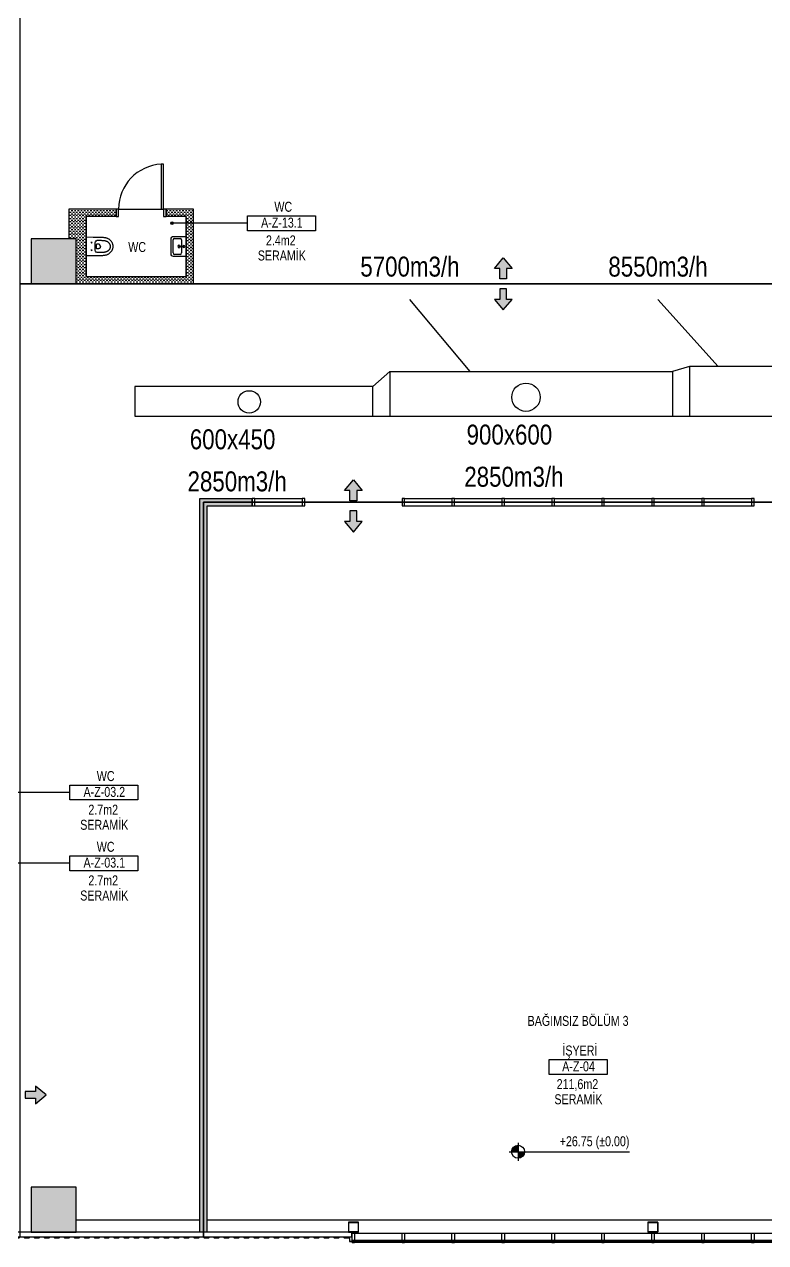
# Model space of a CAD drawing. Header units: centimetres. Extents: x 26200 to 113000, y -600 to 9300.
# Drawn here: x 52621 to 54105, y 1498 to 3939 of the extents above; entities that cross this region are included whole.
import ezdxf
from ezdxf.enums import TextEntityAlignment as Align

# ---------------------------------------------------------------- set-up
doc = ezdxf.new("R2010")
doc.units = ezdxf.units.CM
for name, color, linetype in [('A-ANNO-DIMS', 8, 'Continuous'), ('A-ANNO-IDEN', 8, 'Continuous'), ('A-ANNO-TEXT', 8, 'Continuous'), ('A-AREA', 8, 'Continuous'), ('A-DOOR', 8, 'Continuous'), ('A-ELEV-01', 8, 'Continuous'), ('A-ELEV-03', 8, 'Continuous'), ('A-FLOR-FIXT', 8, 'Continuous'), ('A-GLAZ-FRME', 8, 'Continuous'), ('A-GLAZ-FULL', 8, 'Continuous'), ('A-GLAZ-SILL', 8, 'Continuous'), ('A-WALL', 8, 'Continuous'), ('A-WALL-HTCH', 8, 'Continuous'), ('A-WALL-SNWPNL', 8, 'Continuous'), ('A-WALL-STEL', 8, 'Continuous'), ('MTY-UFLEME-CAP', 21, 'Continuous'), ('MTY-UFLEME-KANALI', 20, 'Continuous'), ('S-CONC', 5, 'Continuous'), ('S-HTCH', 8, 'Continuous'), ('S-STEL', 3, 'Continuous')]:
    doc.layers.add(name, color=color, linetype=linetype)
doc.styles.add('Fields_100', font='act_simplex.shx', dxfattribs={"width": 0.8, "height": 20})
doc.styles.add('ROTAS', font='arial.ttf')

# ---------------------------------------------------------------- blocks, each defined once
blk = doc.blocks.new('Mahal kutusu_100')
at = {"color": 0}
blk.add_lwpolyline([(-58, 30), (58, 30), (58, 0), (-58, 0)], close=True, dxfattribs=at)
at = {"color": 0, "style": 'Fields_100', "width": 0.8}
for tag, p in [('MAHAL', (3.6, 37.9)), ('KOD', (0.9, 6.2)), ('ALAN', (-1.3, -29.4)), ('KAPLAMA', (0.8, -59.7))]:
    blk.add_attdef(tag, text='', height=20, dxfattribs=at).set_placement(p, align=Align.CENTER)
blk = doc.blocks.new('Mahal Kutusu_100_2')
at = {"color": 0}
blk.add_lwpolyline([(-68, 30), (68, 30), (68, 0), (-68, 0)], close=True, dxfattribs=at)
at = {"color": 0, "style": 'Fields_100', "width": 0.8}
for tag, p in [('MAHAL', (3.6, 37.9)), ('A-Z-04.1', (0.9, 6.2)), ('ALAN', (-1.3, -29.4)), ('KAPLAMA', (0.8, -59.7))]:
    blk.add_attdef(tag, text='', height=20, dxfattribs=at).set_placement(p, align=Align.CENTER)
blk = doc.blocks.new('*U19')
at = {"layer": 'A-WALL-SNWPNL'}
blk.add_lwpolyline([(50, 1), (42, 1), (40, -1), (32, -1), (30, 1), (22, 1), (20, -1), (12, -1), (10, 1), (2, 1), (0, -1), (-8, -1), (-10, 1), (-18, 1), (-20, -1), (-28, -1), (-30, 1), (-38, 1), (-40, -1), (-48, -1), (-50, 1)], dxfattribs=at)
blk = doc.blocks.new('*U20')
at = {"layer": 'A-WALL-STEL', "color": 0, "linetype": 'ByBlock', "lineweight": -2, "transparency": 16777216}
for p in [(0, 0), (100, 0), (200, 0), (300, 0), (400, 0), (500, 0), (600, 0), (700, 0), (800, 0), (900, 0), (1000, 0), (1100, 0), (1200, 0), (1300, 0), (1400, 0), (1500, 0), (1600, 0), (1700, 0), (1800, 0), (1900, 0), (2000, 0), (2100, 0), (2200, 0), (2300, 0)]:
    blk.add_blockref('*U19', p, dxfattribs=at)
blk = doc.blocks.new('KLOZET')
at = {"linetype": 'Continuous'}
for p, q in [((-12.4, 48.3), (-11.7, 49)), ((-11.7, 49), (-11, 49.6)), ((-11, 49.6), (-10.3, 50.2)), ((-10.3, 50.2), (-9.6, 50.7)), ((-9.6, 50.7), (-8.8, 51.2)), ((-8.8, 51.2), (-8, 51.7)), ((-8, 51.7), (-7.2, 52.1)), ((-7.2, 52.1), (-6.4, 52.5)), ((-6.4, 52.5), (-5.6, 52.8)), ((-5.6, 52.8), (-4.8, 53.1)), ((-4.8, 53.1), (-4, 53.3)), ((-4, 53.3), (-3.2, 53.5)), ((-3.2, 53.5), (-2.3, 53.7)), ((-2.3, 53.7), (-1.5, 53.8)), ((-1.5, 53.8), (-0.7, 53.9)), ((-0.7, 53.9), (0, 53.9)), ((0, 53.9), (0.7, 53.9)), ((0.7, 53.9), (1.5, 53.8)), ((1.5, 53.8), (2.3, 53.7)), ((2.3, 53.7), (3.2, 53.5)), ((3.2, 53.5), (4, 53.3)), ((4, 53.3), (4.8, 53.1)), ((4.8, 53.1), (5.6, 52.8)), ((5.6, 52.8), (6.4, 52.5)), ((6.4, 52.5), (7.2, 52.1)), ((7.2, 52.1), (8, 51.7)), ((8, 51.7), (8.8, 51.2)), ((8.8, 51.2), (9.6, 50.7)), ((9.6, 50.7), (10.3, 50.2)), ((10.3, 50.2), (11, 49.6)), ((11, 49.6), (11.7, 49)), ((11.7, 49), (12.4, 48.3)), ((-18.2, 23.7), (-18.1, 25.2)), ((-18.1, 28), (-18, 29.4)), ((-18.1, 26.6), (-18.1, 28)), ((-18.1, 25.2), (-18.1, 26.6)), ((-18, 30.7), (-17.9, 32)), ((-18, 29.4), (-18, 30.7)), ((-17.9, 32), (-17.8, 33.3)), ((-17.8, 33.3), (-17.7, 34.5)), ((-17.7, 34.5), (-17.6, 35.7)), ((-17.6, 35.7), (-17.5, 36.9)), ((-17.5, 36.9), (-17.3, 38.1)), ((-17.3, 38.1), (-17.1, 39.2)), ((-17.1, 39.2), (-16.8, 40.3)), ((-16.8, 40.3), (-16.5, 41.3)), ((-16.5, 41.3), (-16.1, 42.4)), ((-16.1, 42.4), (-15.7, 43.3)), ((-15.7, 43.3), (-15.3, 44.3)), ((-15.3, 44.3), (-14.8, 45.2)), ((-14.8, 45.2), (-14.3, 46)), ((-14.3, 46), (-13.7, 46.8)), ((-13.7, 46.8), (-13.1, 47.6)), ((-13.1, 47.6), (-12.4, 48.3)), ((-12.3, 27.9), (-12.4, 27)), ((-12.4, 27), (-12.4, 26.1)), ((-12.4, 26.1), (-12.4, 25.2)), ((-12.4, 25.2), (-12.4, 24.2)), ((-12.2, 31.1), (-12.3, 30.4)), ((-12.3, 30.4), (-12.3, 29.6)), ((-12.3, 29.6), (-12.3, 28.8)), ((-12.3, 28.8), (-12.3, 27.9)), ((-12.1, 32.6), (-12.2, 31.9)), ((-12.2, 31.9), (-12.2, 31.1)), ((-12, 33.9), (-12.1, 33.2)), ((-12.1, 33.2), (-12.1, 32.6)), ((-11.9, 35.1), (-12, 34.5)), ((-12, 34.5), (-12, 33.9)), ((-11.8, 35.7), (-11.9, 35.1)), ((-11.7, 36.7), (-11.8, 36.2)), ((-11.8, 36.2), (-11.8, 35.7)), ((-11.6, 37.3), (-11.7, 36.7)), ((-11.5, 37.7), (-11.6, 37.3)), ((-11.4, 38.2), (-11.5, 37.7)), ((-11.3, 38.6), (-11.4, 38.2)), ((-11.2, 39), (-11.3, 38.6)), ((-11.1, 39.4), (-11.2, 39)), ((-11, 39.8), (-11.1, 39.4)), ((-10.9, 40.2), (-11, 39.8)), ((-10.8, 40.5), (-10.9, 40.2)), ((-10.6, 40.8), (-10.8, 40.5)), ((-10.5, 41.1), (-10.6, 40.8)), ((-10.4, 41.4), (-10.5, 41.1)), ((-10.2, 41.7), (-10.4, 41.4)), ((-10.1, 42), (-10.2, 41.7)), ((-9.9, 42.2), (-10.1, 42)), ((-9.8, 42.5), (-9.9, 42.2)), ((-9.6, 42.7), (-9.8, 42.5)), ((-9.4, 43), (-9.6, 42.7)), ((-9.3, 43.2), (-9.4, 43)), ((-9.1, 43.5), (-9.3, 43.2)), ((-8.9, 43.7), (-9.1, 43.5)), ((-8.7, 44), (-8.9, 43.7)), ((-8.5, 44.2), (-8.7, 44)), ((-8.2, 44.4), (-8.5, 44.2)), ((-8, 44.7), (-8.2, 44.4)), ((-7.8, 44.9), (-8, 44.7)), ((-7.5, 45.1), (-7.8, 44.9)), ((-7.3, 45.3), (-7.5, 45.1)), ((-7, 45.5), (-7.3, 45.3)), ((-6.7, 45.8), (-7, 45.5)), ((-6.4, 46), (-6.7, 45.8)), ((-6.1, 46.2), (-6.4, 46)), ((-5.8, 46.4), (-6.1, 46.2)), ((-5.5, 46.5), (-5.8, 46.4)), ((-5.2, 46.7), (-5.5, 46.5)), ((-4.9, 46.9), (-5.2, 46.7)), ((-4.6, 47.1), (-4.9, 46.9)), ((-4.7, 25), (-4.8, 24.6)), ((-4.8, 24.6), (-4.8, 24.3)), ((-4.6, 25.3), (-4.7, 25)), ((-4.2, 47.2), (-4.6, 47.1)), ((-4.4, 25.6), (-4.6, 25.3)), ((-4.3, 25.9), (-4.4, 25.6)), ((-4.1, 26.2), (-4.3, 25.9)), ((-3.9, 47.3), (-4.2, 47.2)), ((-3.9, 26.5), (-4.1, 26.2)), ((-3.6, 47.5), (-3.9, 47.3)), ((-3.8, 26.8), (-3.9, 26.5)), ((-3.5, 27), (-3.8, 26.8)), ((-3.3, 47.6), (-3.6, 47.5)), ((-3.3, 27.2), (-3.5, 27)), ((-3, 47.7), (-3.3, 47.6)), ((-3.1, 27.4), (-3.3, 27.2)), ((-2.8, 27.6), (-3.1, 27.4)), ((-2.7, 47.8), (-3, 47.7)), ((-2.5, 27.8), (-2.8, 27.6)), ((-2.4, 47.9), (-2.7, 47.8)), ((-2.2, 28), (-2.5, 27.8)), ((-2.1, 48), (-2.4, 47.9)), ((-1.9, 28.1), (-2.2, 28)), ((-1.8, 48), (-2.1, 48)), ((-1.6, 28.2), (-1.9, 28.1)), ((-1.5, 48.1), (-1.8, 48)), ((-1.3, 28.3), (-1.6, 28.2)), ((-1.2, 48.1), (-1.5, 48.1)), ((-1, 28.4), (-1.3, 28.3)), ((-1, 48.2), (-1.2, 48.1)), ((-0.7, 48.2), (-1, 48.2)), ((-0.7, 28.5), (-1, 28.4)), ((-0.5, 48.2), (-0.7, 48.2)), ((-0.3, 28.5), (-0.7, 28.5)), ((-0.2, 48.2), (-0.5, 48.2)), ((0, 28.5), (-0.3, 28.5)), ((0, 48.2), (-0.2, 48.2)), ((0.5, 48.2), (0, 48.2)), ((0, 28.5), (0.3, 28.5)), ((0.3, 28.5), (0.7, 28.5)), ((1, 48.2), (0.5, 48.2)), ((0.7, 28.5), (1, 28.4)), ((1.5, 48.1), (1, 48.2)), ((1, 28.4), (1.3, 28.3)), ((1.3, 28.3), (1.6, 28.2)), ((2.1, 48), (1.5, 48.1)), ((1.6, 28.2), (1.9, 28.1)), ((1.9, 28.1), (2.2, 28)), ((2.6, 47.8), (2.1, 48)), ((2.2, 28), (2.5, 27.8)), ((2.5, 27.8), (2.8, 27.6)), ((3.2, 47.6), (2.6, 47.8)), ((2.8, 27.6), (3.1, 27.4)), ((3.1, 27.4), (3.3, 27.2)), ((3.7, 47.4), (3.2, 47.6)), ((3.3, 27.2), (3.5, 27)), ((3.5, 27), (3.8, 26.7)), ((4.3, 47.2), (3.7, 47.4)), ((3.8, 26.7), (4, 26.5)), ((4, 26.5), (4.1, 26.2)), ((4.1, 26.2), (4.3, 25.9)), ((4.9, 46.9), (4.3, 47.2)), ((4.3, 25.9), (4.5, 25.6)), ((4.5, 25.6), (4.6, 25.3)), ((4.6, 25.3), (4.7, 25)), ((4.7, 25), (4.8, 24.6)), ((4.8, 24.6), (4.8, 24.3)), ((5.4, 46.6), (4.9, 46.9)), ((6, 46.3), (5.4, 46.6)), ((6.5, 45.9), (6, 46.3)), ((7, 45.5), (6.5, 45.9)), ((7.5, 45.1), (7, 45.5)), ((8, 44.7), (7.5, 45.1)), ((8.4, 44.2), (8, 44.7)), ((8.9, 43.7), (8.4, 44.2)), ((9.3, 43.2), (8.9, 43.7)), ((9.6, 42.7), (9.3, 43.2)), ((10, 42.1), (9.6, 42.7)), ((10.3, 41.6), (10, 42.1)), ((10.6, 40.9), (10.3, 41.6)), ((10.8, 40.3), (10.6, 40.9)), ((11.1, 39.6), (10.8, 40.3)), ((11.3, 38.9), (11.1, 39.6)), ((11.4, 38.2), (11.3, 38.9)), ((11.6, 37.4), (11.4, 38.2)), ((11.7, 36.6), (11.6, 37.4)), ((11.8, 35.7), (11.7, 36.6)), ((11.9, 34.9), (11.8, 35.7)), ((12, 34), (11.9, 34.9)), ((12.1, 33.1), (12, 34)), ((12.2, 32.1), (12.1, 33.1)), ((12.2, 31.2), (12.2, 32.1)), ((12.3, 30.2), (12.2, 31.2)), ((12.3, 29.2), (12.3, 30.2)), ((12.3, 28.1), (12.3, 29.2)), ((12.4, 27), (12.3, 28.1)), ((12.4, 48.3), (13.1, 47.6)), ((12.4, 25.9), (12.4, 27)), ((12.4, 24.7), (12.4, 25.9)), ((12.4, 23.4), (12.4, 24.7)), ((13.1, 47.6), (13.7, 46.8)), ((13.7, 46.8), (14.3, 46)), ((14.3, 46), (14.8, 45.2)), ((14.8, 45.2), (15.3, 44.3)), ((15.3, 44.3), (15.7, 43.3)), ((15.7, 43.3), (16.1, 42.4)), ((16.1, 42.4), (16.5, 41.3)), ((16.5, 41.3), (16.8, 40.3)), ((16.8, 40.3), (17.1, 39.2)), ((17.1, 39.2), (17.3, 38.1)), ((17.3, 38.1), (17.5, 36.9)), ((17.5, 36.9), (17.6, 35.7)), ((17.6, 35.7), (17.7, 34.5)), ((17.7, 34.5), (17.8, 33.3)), ((17.8, 33.3), (17.9, 32)), ((17.9, 32), (18, 30.7)), ((18, 30.7), (18, 29.4)), ((18, 29.4), (18.1, 28)), ((18.1, 28), (18.1, 26.6)), ((18.1, 26.6), (18.1, 25.2)), ((18.1, 25.2), (18.2, 23.7)), ((-18.3, 0), (-18.2, 12.1)), ((-18.3, 0), (18.3, 0)), ((-18.2, 22.2), (-18.2, 23.7)), ((-18.2, 20.6), (-18.2, 22.2)), ((-18.2, 17.4), (-18.2, 20.6)), ((-18.2, 12.1), (-18.2, 17.4)), ((-12.4, 24.2), (-12.4, 23.2)), ((-12.4, 23.2), (-12.4, 22.2)), ((-9.2, 18.4), (-8.2, 18.3)), ((-8.2, 18.3), (-7.1, 18.2)), ((-7.1, 18.2), (-6.1, 18.1)), ((-6.1, 18.1), (-5.1, 18)), ((-5.1, 18), (-4.1, 18)), ((-4.8, 24.3), (-4.9, 23.9)), ((-4.9, 23.9), (-4.9, 23.5)), ((-4.9, 23.5), (-4.8, 20.8)), ((-4.1, 18), (-3.1, 17.9)), ((-3.8, 20.8), (-2.1, 20.8)), ((-3.1, 17.9), (-2, 17.9)), ((-2.1, 20.8), (-0.4, 20.8)), ((-2, 17.9), (-1, 17.9)), ((-1, 17.9), (0, 17.9)), ((-0.4, 20.8), (1.7, 20.8)), ((0, 17.9), (1, 17.9)), ((1, 17.9), (2, 17.9)), ((1.7, 20.8), (3.4, 20.8)), ((2, 17.9), (3.1, 17.9)), ((3.1, 17.9), (4.1, 18)), ((3.4, 20.8), (3.8, 20.8)), ((4.1, 18), (5.1, 18)), ((4.8, 24.3), (4.9, 23.9)), ((4.9, 23.5), (4.8, 20.8)), ((4.9, 23.9), (4.9, 23.5)), ((5.1, 18), (6.1, 18.1)), ((6.1, 18.1), (7.1, 18.2)), ((7.1, 18.2), (8.2, 18.3)), ((8.2, 18.3), (9.2, 18.4)), ((12.4, 22.2), (12.4, 23.4)), ((18.2, 23.7), (18.2, 22.2)), ((18.2, 22.2), (18.2, 20.6)), ((18.2, 20.6), (18.2, 17.4)), ((18.2, 17.4), (18.2, 13.9)), ((18.2, 13.9), (18.3, 0))]:
    blk.add_line(p, q, dxfattribs=at)
at = {"ltscale": 3}
for p, q in [((-6.5, 10.9), (-9, 10.9)), ((-7.7, 12.2), (-7.7, 9.6)), ((9, 10.9), (6.5, 10.9)), ((7.7, 12.2), (7.7, 9.6))]:
    blk.add_line(p, q, dxfattribs=at)
at = {"lineweight": 0}
for p, q in [((-3.8, 20.8), (-4.8, 20.8)), ((3.8, 20.8), (4.8, 20.8))]:
    blk.add_line(p, q, dxfattribs=at)
at = {"linetype": 'Continuous'}
for centre in [(-7.7, 10.9), (7.7, 10.9)]:
    blk.add_circle(centre, 0.75, dxfattribs=at)
for centre, start, end in [((-8.7, 22.1), 179.5021, 262.9898), ((8.7, 22.1), 277.0095, 0.5028)]:
    blk.add_arc(centre, 3.72, start, end, dxfattribs=at)
blk = doc.blocks.new('KAPI_100')
at = {"layer": 'A-DOOR'}
blk.add_line((5, 15), (95, 15), dxfattribs=at)
blk.add_lwpolyline([(95, 15), (95, 105), (90, 105), (90, 15)], dxfattribs=at)
for points in [[(0, 0), (5, 0), (5, 15), (0, 15)], [(95, 0), (100, 0), (100, 15), (95, 15)]]:
    blk.add_lwpolyline(points, close=True, dxfattribs=at)
blk.add_arc((95, 15), 90, 93.1847, 180, dxfattribs=at)

msp = doc.modelspace()

# ---------------------------------------------------------------- hatches: boundary and pattern name
at = {"layer": 'A-ANNO-DIMS'}
h = msp.add_hatch(color=256, dxfattribs=at)
h.paths.add_polyline_path([(53609.3, 1692.7, 0.414214), (53596.3, 1679.7), (53609.3, 1679.7)])
h.paths.add_polyline_path([(53622.3, 1679.7), (53609.3, 1679.7), (53609.3, 1666.7, 0.414214)])
at = {"layer": 'A-ANNO-IDEN'}
h = msp.add_hatch(color=256, dxfattribs=at)
h.dxf.hatch_style = 1
edge = h.paths.add_edge_path()
edge.add_arc((52916.2, 3540.2), 2.5, 180, 540, ccw=False)
at = {"layer": 'A-ANNO-TEXT'}
h = msp.add_hatch(color=256, dxfattribs=at)
h.dxf.hatch_style = 1
h.paths.add_polyline_path([(53579.5, 3470.9), (53597.2, 3449.7), (53586.2, 3449.7), (53586.2, 3428.6), (53572.7, 3428.6), (53572.7, 3449.7), (53561.8, 3449.7)])
h = msp.add_hatch(color=256, dxfattribs=at)
h.dxf.hatch_style = 1
h.paths.add_polyline_path([(53579.5, 3366.3), (53597.2, 3387.4), (53586.2, 3387.4), (53586.2, 3408.6), (53572.7, 3408.6), (53572.7, 3387.4), (53561.8, 3387.4)])
h = msp.add_hatch(color=256, dxfattribs=at)
h.dxf.hatch_style = 1
h.paths.add_polyline_path([(53279.5, 3025.9), (53297.2, 3004.7), (53286.2, 3004.7), (53286.2, 2983.6), (53272.7, 2983.6), (53272.7, 3004.7), (53261.8, 3004.7)])
h = msp.add_hatch(color=256, dxfattribs=at)
h.dxf.hatch_style = 1
h.paths.add_polyline_path([(53279.5, 2921.3), (53297.2, 2942.4), (53286.2, 2942.4), (53286.2, 2963.6), (53272.7, 2963.6), (53272.7, 2942.4), (53261.8, 2942.4)])
h = msp.add_hatch(color=256, dxfattribs=at)
h.dxf.hatch_style = 1
h.paths.add_polyline_path([(52664.3, 1793.6), (52643.1, 1811.3), (52643.1, 1800.3), (52622, 1800.3), (52622, 1786.9), (52643.1, 1786.9), (52643.1, 1775.9)])
at = {"layer": 'A-WALL-HTCH'}
h = msp.add_hatch(dxfattribs=at)
h.set_pattern_fill('DASH', color=256)
h.paths.add_polyline_path([(52804.5, 3568.6), (52709.5, 3568.6), (52709.5, 3508.6), (52724.5, 3508.6), (52724.5, 3463.6), (52744.5, 3463.6), (52744.5, 3553.6), (52804.5, 3553.6)])
h = msp.add_hatch(dxfattribs=at)
h.set_pattern_fill('DASH', color=256)
h.paths.add_polyline_path([(52959.5, 3568.6), (52904.5, 3568.6), (52904.5, 3553.6), (52944.5, 3553.6), (52944.5, 3540.2), (52959.5, 3540.2)])
h = msp.add_hatch(dxfattribs=at)
h.set_pattern_fill('DASH', color=256)
h.paths.add_polyline_path([(52959.5, 3540.2), (52944.5, 3540.2), (52944.5, 3463.6), (52959.5, 3463.6)])
h = msp.add_hatch(dxfattribs=at)
h.set_pattern_fill('DASH', color=256)
h.paths.add_polyline_path([(52744.5, 3463.6), (52724.5, 3463.6), (52724.5, 3418.6), (52959.5, 3418.6), (52959.5, 3463.6), (52944.5, 3463.6), (52944.5, 3433.6), (52744.5, 3433.6)])
h = msp.add_hatch(dxfattribs=at)
h.set_pattern_fill('DASH', color=256)
h.set_pattern_definition([(0, (47244.2896, 54361.0323), (3.175, 3.175), [3.175, -3.175])])
h.paths.add_polyline_path([(53077, 2988.6), (52972, 2988.6), (52972, 1518.6), (52987, 1518.6), (52987, 2973.6), (53077, 2973.6)])
at = {"layer": 'S-HTCH'}
h = msp.add_hatch(dxfattribs=at)
h.set_pattern_fill('ANSI33', color=256)
h.set_pattern_definition([(45, (47244.2896, 5721.5606), (-4.490128, 4.490128), []), (45, (47248.78, 5721.5606), (-4.490128, 4.490128), [3.175, -1.5875])])
h.paths.add_polyline_path([(63434.5, 1518.6), (63524.5, 1518.6), (63524.5, 1608.6), (63434.5, 1608.6)])
h.paths.add_polyline_path([(63434.5, 7218.6), (63524.5, 7218.6), (63524.5, 7308.6), (63434.5, 7308.6)])
h.paths.add_polyline_path([(61634.5, 1518.6), (61724.5, 1518.6), (61724.5, 1608.6), (61634.5, 1608.6)])
h.paths.add_polyline_path([(58034.5, 1518.6), (58124.5, 1518.6), (58124.5, 1608.6), (58034.5, 1608.6)])
h.paths.add_polyline_path([(61634.5, 7218.6), (61724.5, 7218.6), (61724.5, 7308.6), (61634.5, 7308.6)])
h.paths.add_polyline_path([(58034.5, 7218.6), (58124.5, 7218.6), (58124.5, 7308.6), (58034.5, 7308.6)])
h.paths.add_polyline_path([(63434.5, 3418.6), (63524.5, 3418.6), (63524.5, 3508.6), (63434.5, 3508.6)])
h.paths.add_polyline_path([(63434.5, 5318.6), (63524.5, 5318.6), (63524.5, 5408.6), (63434.5, 5408.6)])
h.paths.add_polyline_path([(61634.5, 3418.6), (61724.5, 3418.6), (61724.5, 3508.6), (61634.5, 3508.6)])
h.paths.add_polyline_path([(58034.5, 3418.6), (58124.5, 3418.6), (58124.5, 3508.6), (58034.5, 3508.6)])
h.paths.add_polyline_path([(61634.5, 5318.6), (61724.5, 5318.6), (61724.5, 5408.6), (61634.5, 5408.6)])
h.paths.add_polyline_path([(58034.5, 5318.6), (58124.5, 5318.6), (58124.5, 5408.6), (58034.5, 5408.6)])
h.paths.add_polyline_path([(68834.5, 3418.6), (68924.5, 3418.6), (68924.5, 3508.6), (68834.5, 3508.6)])
h.paths.add_polyline_path([(68834.5, 5318.6), (68924.5, 5318.6), (68924.5, 5408.6), (68834.5, 5408.6)])
h.paths.add_polyline_path([(67034.5, 3418.6), (67124.5, 3418.6), (67124.5, 3508.6), (67034.5, 3508.6)])
h.paths.add_polyline_path([(67034.5, 5318.6), (67124.5, 5318.6), (67124.5, 5408.6), (67034.5, 5408.6)])
h.paths.add_polyline_path([(65234.5, 3418.6), (65324.5, 3418.6), (65324.5, 3508.6), (65234.5, 3508.6)])
h.paths.add_polyline_path([(65234.5, 5318.6), (65324.5, 5318.6), (65324.5, 5408.6), (65234.5, 5408.6)])
h.paths.add_polyline_path([(61534.5, 3418.6), (61624.5, 3418.6), (61624.5, 3508.6), (61534.5, 3508.6)])
h.paths.add_polyline_path([(61534.5, 5318.6), (61624.5, 5318.6), (61624.5, 5408.6), (61534.5, 5408.6)])
h.paths.add_polyline_path([(59834.5, 3418.6), (59924.5, 3418.6), (59924.5, 3508.6), (59834.5, 3508.6)])
h.paths.add_polyline_path([(59834.5, 5318.6), (59924.5, 5318.6), (59924.5, 5408.6), (59834.5, 5408.6)])
h.paths.add_polyline_path([(56234.5, 3418.6), (56324.5, 3418.6), (56324.5, 3508.6), (56234.5, 3508.6)])
h.paths.add_polyline_path([(56234.5, 5318.6), (56324.5, 5318.6), (56324.5, 5408.6), (56234.5, 5408.6)])
h.paths.add_polyline_path([(54434.5, 3418.6), (54524.5, 3418.6), (54524.5, 3508.6), (54434.5, 3508.6)])
h.paths.add_polyline_path([(54434.5, 5318.6), (54524.5, 5318.6), (54524.5, 5408.6), (54434.5, 5408.6)])
h.paths.add_polyline_path([(52634.5, 3418.6), (52724.5, 3418.6), (52724.5, 3508.6), (52634.5, 3508.6)])
h.paths.add_polyline_path([(52634.5, 5318.6), (52724.5, 5318.6), (52724.5, 5408.6), (52634.5, 5408.6)])
h.paths.add_polyline_path([(70634.5, 5318.6), (70724.5, 5318.6), (70724.5, 5408.6), (70634.5, 5408.6)])
h.paths.add_polyline_path([(70634.5, 3418.6), (70724.5, 3418.6), (70724.5, 3508.6), (70634.5, 3508.6)])
h.paths.add_polyline_path([(70634.5, 1518.6), (70724.5, 1518.6), (70724.5, 1608.6), (70634.5, 1608.6)])
h.paths.add_polyline_path([(68834.5, 1518.6), (68924.5, 1518.6), (68924.5, 1608.6), (68834.5, 1608.6)])
h.paths.add_polyline_path([(67034.5, 1518.6), (67124.5, 1518.6), (67124.5, 1608.6), (67034.5, 1608.6)])
h.paths.add_polyline_path([(65234.5, 1518.6), (65324.5, 1518.6), (65324.5, 1608.6), (65234.5, 1608.6)])
h.paths.add_polyline_path([(61534.5, 1518.6), (61624.5, 1518.6), (61624.5, 1608.6), (61534.5, 1608.6)])
h.paths.add_polyline_path([(59834.5, 1518.6), (59924.5, 1518.6), (59924.5, 1608.6), (59834.5, 1608.6)])
h.paths.add_polyline_path([(56234.5, 1518.6), (56324.5, 1518.6), (56324.5, 1608.6), (56234.5, 1608.6)])
h.paths.add_polyline_path([(54434.5, 1518.6), (54524.5, 1518.6), (54524.5, 1608.6), (54434.5, 1608.6)])
h.paths.add_polyline_path([(52634.5, 1518.6), (52724.5, 1518.6), (52724.5, 1608.6), (52634.5, 1608.6)])
h.paths.add_polyline_path([(70634.5, 7218.6), (70724.5, 7218.6), (70724.5, 7308.6), (70634.5, 7308.6)])
h.paths.add_polyline_path([(68834.5, 7218.6), (68924.5, 7218.6), (68924.5, 7308.6), (68834.5, 7308.6)])
h.paths.add_polyline_path([(67034.5, 7218.6), (67124.5, 7218.6), (67124.5, 7308.6), (67034.5, 7308.6)])
h.paths.add_polyline_path([(65234.5, 7218.6), (65324.5, 7218.6), (65324.5, 7308.6), (65234.5, 7308.6)])
h.paths.add_polyline_path([(61534.5, 7218.6), (61624.5, 7218.6), (61624.5, 7308.6), (61534.5, 7308.6)])
h.paths.add_polyline_path([(59834.5, 7218.6), (59924.5, 7218.6), (59924.5, 7308.6), (59834.5, 7308.6)])
h.paths.add_polyline_path([(56234.5, 7218.6), (56324.5, 7218.6), (56324.5, 7308.6), (56234.5, 7308.6)])
h.paths.add_polyline_path([(54434.5, 7218.6), (54524.5, 7218.6), (54524.5, 7308.6), (54434.5, 7308.6)])
h.paths.add_polyline_path([(52634.5, 7218.6), (52724.5, 7218.6), (52724.5, 7308.6), (52634.5, 7308.6)])

# ---------------------------------------------------------------- linework, layer by layer
at = {"layer": 'A-ANNO-DIMS'}
for p, q in [((53609.3, 1697.7), (53609.3, 1661.7)), ((53591.3, 1679.7), (53832.3, 1679.7))]:
    msp.add_line(p, q, dxfattribs=at)
msp.add_circle((53609.3, 1679.7), 13, dxfattribs=at)
at = {"layer": 'A-ANNO-IDEN'}
for points in [[(53067.5, 3540.2), (52918.7, 3540.2)], [(52711.9, 2399.5), (52563.1, 2399.5)], [(52711.9, 2257.8), (52563.1, 2257.8)]]:
    msp.add_lwpolyline(points, dxfattribs=at)
msp.add_circle((52916.2, 3540.2), 2.5, dxfattribs=at)
at = {"layer": 'A-ANNO-TEXT'}
for points in [[(53579.5, 3470.9), (53597.2, 3449.7), (53586.2, 3449.7), (53586.2, 3428.6), (53572.7, 3428.6), (53572.7, 3449.7), (53561.8, 3449.7)], [(53579.5, 3366.3), (53597.2, 3387.4), (53586.2, 3387.4), (53586.2, 3408.6), (53572.7, 3408.6), (53572.7, 3387.4), (53561.8, 3387.4)], [(53279.5, 3025.9), (53297.2, 3004.7), (53286.2, 3004.7), (53286.2, 2983.6), (53272.7, 2983.6), (53272.7, 3004.7), (53261.8, 3004.7)], [(53279.5, 2921.3), (53297.2, 2942.4), (53286.2, 2942.4), (53286.2, 2963.6), (53272.7, 2963.6), (53272.7, 2942.4), (53261.8, 2942.4)], [(52664.3, 1793.6), (52643.1, 1811.3), (52643.1, 1800.3), (52622, 1800.3), (52622, 1786.9), (52643.1, 1786.9), (52643.1, 1775.9)]]:
    msp.add_lwpolyline(points, close=True, dxfattribs=at)
at = {"layer": 'A-AREA'}
for points in [[(62587, 7318.6), (70734.5, 7318.6), (70734.5, 3418.6), (52612, 3418.6), (52612, 7318.6), (59834.5, 7318.6), (59834.5, 7053.6), (62587, 7053.6)], [(52612, 1508.6), (52612, 3418.6), (70734.5, 3418.6), (70734.5, 2981.1), (63779.5, 2981.1), (63779.2, 1508.6), (63517, 1508.6), (63517, 2981.1), (58079.5, 2981.1), (58079.5, 1508.6), (56279.5, 1508.6), (56279.5, 2981.1), (52979.5, 2981.1), (52979.5, 1508.6)]]:
    msp.add_lwpolyline(points, close=True, dxfattribs=at)
msp.add_lwpolyline([(54479.5, 2061.1), (54547, 2061.1), (54547, 1853.6), (54547, 1838.6), (54412, 1838.6), (54412, 1593.6), (54479.5, 1593.6), (54479.5, 1508.6), (54182, 1508.6), (54182, 1497.6), (53277, 1497.6), (53277, 1508.6), (52979.5, 1508.6), (52979.5, 2981.1), (54479.5, 2981.1), (54479.5, 2061.1)], dxfattribs=at)
at = {"layer": 'A-ELEV-01'}
for p, q in [((52959.5, 3418.6), (54434.5, 3418.6)), ((52724.5, 1543.6), (52972, 1543.6)), ((52987, 1543.6), (54434.5, 1543.6)), ((53282, 1516.6), (53377, 1516.6)), ((53382, 1516.6), (53477, 1516.6)), ((53482, 1516.6), (53577, 1516.6)), ((53582, 1516.6), (53677, 1516.6)), ((53682, 1516.6), (53777, 1516.6)), ((53782, 1516.6), (53877, 1516.6)), ((53882, 1516.6), (53977, 1516.6)), ((53982, 1516.6), (54077, 1516.6)), ((54082, 1516.6), (54177, 1516.6))]:
    msp.add_line(p, q, dxfattribs=at)
at = {"layer": 'A-ELEV-03'}
msp.add_line((53276, 1508.6), (50839.5, 1508.6), dxfattribs=at)
at = {"layer": 'A-ELEV-03', "elevation": 0}
msp.add_lwpolyline([(53276, 1518.6), (53276, 1508.6)], dxfattribs=at)
at = {"layer": 'A-FLOR-FIXT'}
for p, q in [((52918.5, 3480.6), (52918.5, 3506.6)), ((52921.5, 3509.6), (52932.5, 3509.6)), ((52935.5, 3506.6), (52935.5, 3494)), ((52935.5, 3493), (52935.5, 3480.6)), ((52932.5, 3477.6), (52921.5, 3477.6))]:
    msp.add_line(p, q, dxfattribs=at)
for points in [[(52944.5, 3473.6), (52919.5, 3473.6, -0.414214), (52914.5, 3478.6), (52914.5, 3508.6, -0.414214), (52919.5, 3513.6), (52944.5, 3513.6)], [(52939.7, 3493), (52931.7, 3493, -1), (52931.7, 3494), (52939.7, 3494, -1)]]:
    msp.add_lwpolyline(points, format="xyb", close=True, dxfattribs=at)
for centre, radius, start, end in [((52921.5, 3506.6), 3, 90, 180), ((52930.5, 3493.6), 2.5, 10.0676, 346.9859), ((52932.5, 3506.6), 3, 0, 90), ((52939.7, 3493.5), 2, 194.4775, 165.5225), ((52921.5, 3480.6), 3, 180, 270), ((52932.5, 3480.6), 3, 270, 0)]:
    msp.add_arc(centre, radius, start, end, dxfattribs=at)
at = {"layer": 'A-GLAZ-FRME'}
for points in [[(53077, 2973.6), (53082, 2973.6), (53082, 2988.6), (53077, 2988.6)], [(53177, 2973.6), (53182, 2973.6), (53182, 2988.6), (53177, 2988.6)], [(53377, 2973.6), (53382, 2973.6), (53382, 2988.6), (53377, 2988.6)], [(53477, 2973.6), (53482, 2973.6), (53482, 2988.6), (53477, 2988.6)], [(53577, 2973.6), (53582, 2973.6), (53582, 2988.6), (53577, 2988.6)], [(53677, 2973.6), (53682, 2973.6), (53682, 2988.6), (53677, 2988.6)], [(53777, 2973.6), (53782, 2973.6), (53782, 2988.6), (53777, 2988.6)], [(53877, 2973.6), (53882, 2973.6), (53882, 2988.6), (53877, 2988.6)], [(53977, 2973.6), (53982, 2973.6), (53982, 2988.6), (53977, 2988.6)], [(54077, 2973.6), (54082, 2973.6), (54082, 2988.6), (54077, 2988.6)]]:
    msp.add_lwpolyline(points, close=True, dxfattribs=at)
at = {"layer": 'A-GLAZ-FRME', "elevation": 0}
for points in [[(53282, 1501.6), (53277, 1501.6), (53277, 1516.6), (53282, 1516.6)], [(53382, 1501.6), (53377, 1501.6), (53377, 1516.6), (53382, 1516.6)], [(53482, 1501.6), (53477, 1501.6), (53477, 1516.6), (53482, 1516.6)], [(53582, 1501.6), (53577, 1501.6), (53577, 1516.6), (53582, 1516.6)], [(53682, 1501.6), (53677, 1501.6), (53677, 1516.6), (53682, 1516.6)], [(53782, 1501.6), (53777, 1501.6), (53777, 1516.6), (53782, 1516.6)], [(53882, 1501.6), (53877, 1501.6), (53877, 1516.6), (53882, 1516.6)], [(53982, 1501.6), (53977, 1501.6), (53977, 1516.6), (53982, 1516.6)], [(54082, 1501.6), (54077, 1501.6), (54077, 1516.6), (54082, 1516.6)], [(53277, 1497.6), (53282, 1497.6), (53282, 1499.6), (53277, 1499.6)], [(53377, 1497.6), (53382, 1497.6), (53382, 1499.6), (53377, 1499.6)], [(53477, 1497.6), (53482, 1497.6), (53482, 1499.6), (53477, 1499.6)], [(53577, 1497.6), (53582, 1497.6), (53582, 1499.6), (53577, 1499.6)], [(53677, 1497.6), (53682, 1497.6), (53682, 1499.6), (53677, 1499.6)], [(53777, 1497.6), (53782, 1497.6), (53782, 1499.6), (53777, 1499.6)], [(53877, 1497.6), (53882, 1497.6), (53882, 1499.6), (53877, 1499.6)], [(53977, 1497.6), (53982, 1497.6), (53982, 1499.6), (53977, 1499.6)], [(54077, 1497.6), (54082, 1497.6), (54082, 1499.6), (54077, 1499.6)]]:
    msp.add_lwpolyline(points, close=True, dxfattribs=at)
at = {"layer": 'A-GLAZ-FULL'}
for p, q in [((53382, 2988.6), (53477, 2988.6)), ((53482, 2988.6), (53577, 2988.6)), ((53582, 2988.6), (53677, 2988.6)), ((53682, 2988.6), (53777, 2988.6)), ((53782, 2988.6), (53877, 2988.6)), ((53882, 2988.6), (53977, 2988.6)), ((53982, 2988.6), (54077, 2988.6))]:
    msp.add_line(p, q, dxfattribs=at)
msp.add_lwpolyline([(53082, 2988.6), (53177, 2988.6)], dxfattribs=at)
at = {"layer": 'A-GLAZ-FULL', "elevation": 0}
for points in [[(53280.5, 1499.6), (53378.5, 1499.6), (53378.5, 1501.6), (53280.5, 1501.6)], [(53380.5, 1499.6), (53478.5, 1499.6), (53478.5, 1501.6), (53380.5, 1501.6)], [(53480.5, 1499.6), (53578.5, 1499.6), (53578.5, 1501.6), (53480.5, 1501.6)], [(53580.5, 1499.6), (53678.5, 1499.6), (53678.5, 1501.6), (53580.5, 1501.6)], [(53680.5, 1499.6), (53778.5, 1499.6), (53778.5, 1501.6), (53680.5, 1501.6)], [(53780.5, 1499.6), (53878.5, 1499.6), (53878.5, 1501.6), (53780.5, 1501.6)], [(53880.5, 1499.6), (53978.5, 1499.6), (53978.5, 1501.6), (53880.5, 1501.6)], [(53980.5, 1499.6), (54078.5, 1499.6), (54078.5, 1501.6), (53980.5, 1501.6)], [(54080.5, 1499.6), (54178.5, 1499.6), (54178.5, 1501.6), (54080.5, 1501.6)]]:
    msp.add_lwpolyline(points, close=True, dxfattribs=at)
at = {"layer": 'A-GLAZ-SILL'}
for p, q in [((53082, 2973.6), (53177, 2973.6)), ((53382, 2973.6), (53477, 2973.6)), ((53482, 2973.6), (53577, 2973.6)), ((53582, 2973.6), (53677, 2973.6)), ((53682, 2973.6), (53777, 2973.6)), ((53782, 2973.6), (53877, 2973.6)), ((53882, 2973.6), (53977, 2973.6)), ((53982, 2973.6), (54077, 2973.6))]:
    msp.add_line(p, q, dxfattribs=at)
at = {"layer": 'A-WALL'}
for p, q in [((52804.5, 3568.6), (52709.5, 3568.6)), ((52709.5, 3568.6), (52709.5, 3508.6)), ((52804.5, 3568.6), (52804.5, 3553.6)), ((52959.5, 3568.6), (52904.5, 3568.6)), ((52904.5, 3568.6), (52904.5, 3553.6)), ((52959.5, 3418.6), (52959.5, 3568.6)), ((52724.5, 3418.6), (52959.5, 3418.6))]:
    msp.add_line(p, q, dxfattribs=at)
for points in [[(52804.5, 3553.6), (52744.5, 3553.6), (52744.5, 3433.6), (52944.5, 3433.6), (52944.5, 3553.6), (52904.5, 3553.6)], [(52972, 1518.6), (52972, 2988.6), (53077, 2988.6)], [(53077, 2973.6), (53077, 2988.6)], [(52987, 1518.6), (52987, 2973.6), (53077, 2973.6)]]:
    msp.add_lwpolyline(points, dxfattribs=at)
at = {"layer": 'A-WALL-SNWPNL'}
msp.add_line((53276, 1518.6), (50839.5, 1518.6), dxfattribs=at)
msp.add_lwpolyline([(53276, 1508.6), (53271.5, 1508.6), (53269.5, 1506.6), (53261.5, 1506.6), (53259.5, 1508.6), (53251.5, 1508.6), (53249.5, 1506.6), (53241.5, 1506.6), (53239.5, 1508.6)], dxfattribs=at)
at = {"layer": 'A-WALL-SNWPNL', "elevation": 0}
msp.add_lwpolyline([(53272, 1506.1), (53272, 1499.6), (53277, 1499.6), (53279.5, 1499.6), (53279.5, 1499.8), (53277, 1499.8), (53272.2, 1499.8), (53272.2, 1506.1)], close=True, dxfattribs=at)
at = {"layer": 'MTY-UFLEME-CAP', "color": 5}
for points in [[(53513.4, 3243.3), (53392.6, 3387.5)], [(54010.1, 3253.2), (53889.3, 3387.5)]]:
    msp.add_lwpolyline(points, dxfattribs=at)
at = {"layer": 'MTY-UFLEME-KANALI', "color": 5}
msp.add_lwpolyline([(54639.2, 5106.5), (54639.2, 3289.9, -0.299827), (54633.2, 3280.7), (54569.2, 3253.2), (53952.4, 3253.2)], format="xyb", dxfattribs=at)
for points in [[(53952.4, 3253.3), (53918.6, 3243.3)], [(53952.4, 3253.3), (53952.4, 3153.3)], [(53318.5, 3213.3), (53352.4, 3243.3)], [(53352.4, 3243.3), (53918.6, 3243.3)], [(53352.4, 3243.3), (53352.4, 3153.3)], [(53918.6, 3243.3), (53918.6, 3153.3)], [(53318.5, 3213.3), (52842, 3213.3)], [(52842, 3213.3), (52842, 3153.3)], [(53318.5, 3153.3), (53318.5, 3213.3)], [(52842, 3153.3), (54628.2, 3153.3)]]:
    msp.add_lwpolyline(points, dxfattribs=at)
for centre, radius in [((53070.9, 3182.2), 22.4), ((53625.1, 3191.5), 28.4)]:
    msp.add_circle(centre, radius, dxfattribs=at)
at = {"layer": 'S-CONC'}
for points in [[(52634.5, 3418.6), (52724.5, 3418.6), (52724.5, 3508.6), (52634.5, 3508.6)], [(52634.5, 1518.6), (52724.5, 1518.6), (52724.5, 1608.6), (52634.5, 1608.6)], [(52634.5, 1518.6), (52724.5, 1518.6), (52724.5, 1608.6), (52634.5, 1608.6)]]:
    msp.add_lwpolyline(points, close=True, dxfattribs=at)
at = {"layer": 'S-STEL', "elevation": 0}
for points in [[(53269.5, 1518.6), (53289.5, 1518.6), (53289.5, 1538.6), (53269.5, 1538.6)], [(53270.1, 1538), (53288.9, 1538), (53288.9, 1519.2), (53270.1, 1519.2)], [(53869.5, 1518.6), (53889.5, 1518.6), (53889.5, 1538.6), (53869.5, 1538.6)], [(53870.1, 1538), (53888.9, 1538), (53888.9, 1519.2), (53870.1, 1519.2)]]:
    msp.add_lwpolyline(points, close=True, dxfattribs=at)

# ---------------------------------------------------------------- block references
at = {"layer": 'A-ANNO-IDEN'}
for name, p, values in [('Mahal Kutusu_100_2', (53135.5, 3525.2), {'MAHAL': 'WC', 'A-Z-04.1': 'A-Z-13.1', 'ALAN': '2.4m2', 'KAPLAMA': 'SERAMİK'}), ('Mahal Kutusu_100_2', (52779.9, 2384.5), {'MAHAL': 'WC', 'A-Z-04.1': 'A-Z-03.2', 'ALAN': '2.7m2', 'KAPLAMA': 'SERAMİK'}), ('Mahal Kutusu_100_2', (52779.9, 2242.8), {'MAHAL': 'WC', 'A-Z-04.1': 'A-Z-03.1', 'ALAN': '2.7m2', 'KAPLAMA': 'SERAMİK'}), ('Mahal kutusu_100', (53729.5, 1834.6), {'MAHAL': 'İŞYERİ', 'KOD': 'A-Z-04', 'ALAN': '211,6m2', 'KAPLAMA': 'SERAMİK'})]:
    msp.add_blockref(name, p, dxfattribs=at).add_auto_attribs(values)
at = {"layer": 'A-DOOR'}
msp.add_blockref('KAPI_100', (52804.5, 3553.6), dxfattribs=at)
at = {"layer": 'A-FLOR-FIXT', "xscale": -1, "rotation": 270}
msp.add_blockref('KLOZET', (52744.5, 3493.6), dxfattribs=at)
at = {"layer": 'A-WALL-STEL'}
msp.add_blockref('*U20', (50889.5, 1507.6), dxfattribs=at)

# ---------------------------------------------------------------- texts
at = {"layer": 'A-ANNO-TEXT', "char_height": 20, "style": 'Fields_100'}
for s, width, insert, attachment_point in [('WC', 73.557, (52846.5, 3502.5), 2), ('BAĞIMSIZ BÖLÜM 3', 436.665, (53729.5, 1951.9), 2), ('+26.75 (%%P0.00)', 436.665, (53832.3, 1684.7), 9)]:
    msp.add_mtext_dynamic_manual_height_columns(s, width=width, gutter_width=100, heights=[0], dxfattribs=dict(at, insert=insert, attachment_point=attachment_point))
at = {"layer": 'MTY-UFLEME-CAP', "color": 5, "style": 'ROTAS', "width": 0.8}
for s, p in [('5700m3/h', (53293.4, 3433.2)), ('8550m3/h', (53790.1, 3433.2)), ('600x450', (52951.9, 3087.2)), ('900x600', (53506.2, 3096.6)), ('2850m3/h', (53501.6, 3012.2)), ('2850m3/h', (52947.4, 3002.9))]:
    msp.add_text(s, height=40, dxfattribs=at).set_placement(p)

doc.saveas('drawing.dxf')
